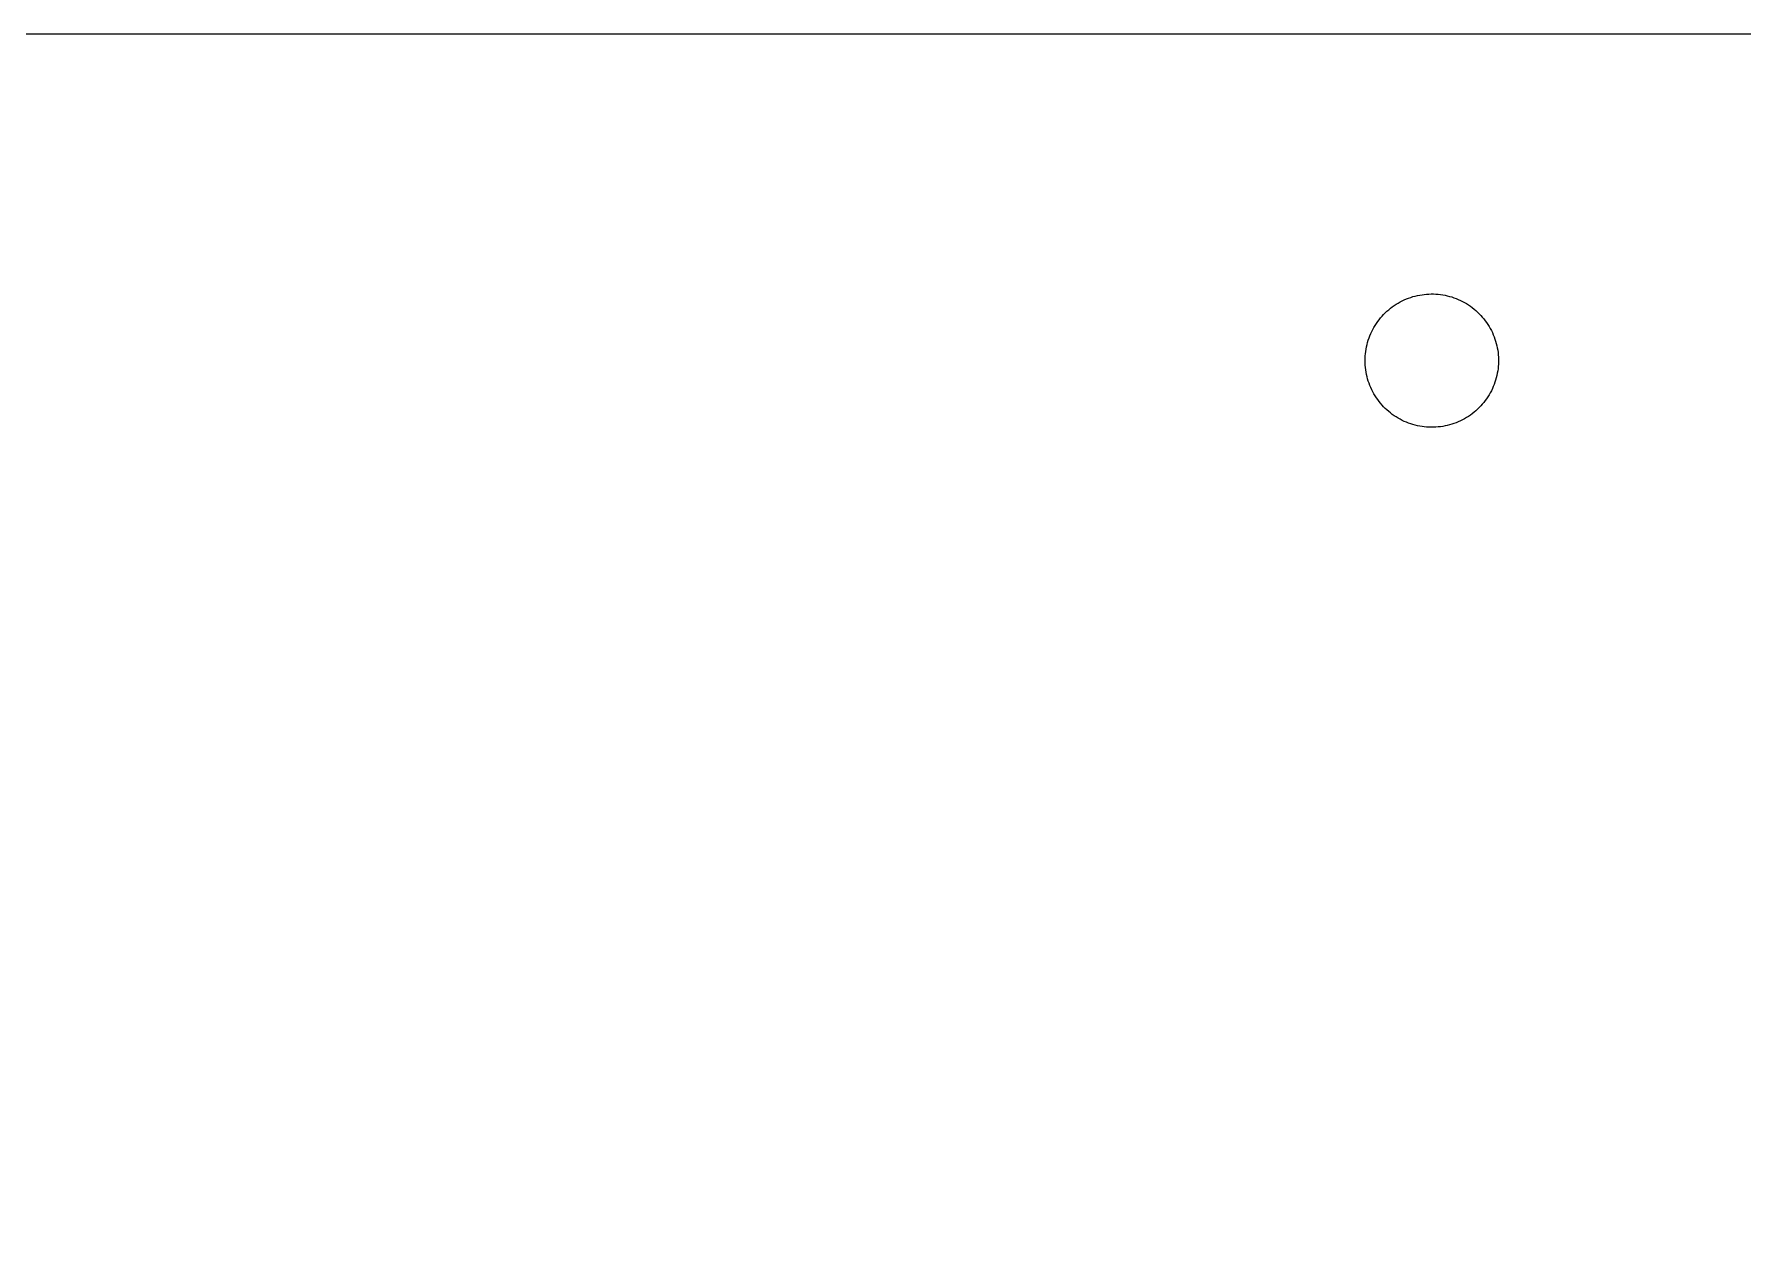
# Model space of a CAD drawing. Extents: x -184 to 286, y 9 to 417.
# Drawn here: x -11.9 to 65, y 171.2 to 225.2 of the extents above; entities that cross this region are included whole.
import ezdxf

# ---------------------------------------------------------------- set-up
doc = ezdxf.new("R2010")
doc.units = 0
doc.layers.add('LINEAS', color=7, linetype='CONTINUOUS')
doc.layers.add('ORIGINAL', color=7, linetype='CONTINUOUS')

msp = doc.modelspace()

# ---------------------------------------------------------------- linework, layer by layer
at = {"layer": 'LINEAS'}
msp.add_lwpolyline([(190.672, 9.273), (190.672, 225.173), (-88.728, 225.173), (-88.728, 9.273)], close=True, dxfattribs=at)
at = {"layer": 'ORIGINAL'}
msp.add_lwpolyline([(47.972, 210.485), (47.974, 210.589), (47.979, 210.693), (47.988, 210.797), (48.001, 210.9), (48.017, 211.003), (48.037, 211.105), (48.06, 211.207), (48.087, 211.307), (48.117, 211.407), (48.151, 211.506), (48.188, 211.603), (48.229, 211.699), (48.272, 211.793), (48.319, 211.886), (48.37, 211.977), (48.423, 212.067), (48.479, 212.154), (48.539, 212.24), (48.601, 212.323), (48.666, 212.404), (48.734, 212.483), (48.805, 212.56), (48.878, 212.634), (48.954, 212.705), (49.033, 212.774), (49.113, 212.84), (49.196, 212.903), (49.281, 212.963), (49.368, 213.02), (49.457, 213.074), (49.548, 213.125), (49.64, 213.173), (49.734, 213.218), (49.83, 213.259), (49.927, 213.297), (50.025, 213.332), (50.125, 213.363), (50.225, 213.39), (50.326, 213.415), (50.428, 213.435), (50.531, 213.452), (50.634, 213.466), (50.738, 213.476), (50.842, 213.482), (50.946, 213.485), (51.05, 213.484), (51.154, 213.479), (51.258, 213.471), (51.361, 213.46), (51.464, 213.444), (51.567, 213.425), (51.669, 213.403), (51.769, 213.377), (51.869, 213.348), (51.968, 213.315), (52.066, 213.278), (52.162, 213.239), (52.257, 213.196), (52.35, 213.15), (52.442, 213.1), (52.532, 213.048), (52.62, 212.992), (52.706, 212.933), (52.79, 212.872), (52.871, 212.807), (52.951, 212.74), (53.028, 212.67), (53.102, 212.597), (53.175, 212.522), (53.244, 212.444), (53.31, 212.364), (53.374, 212.282), (53.435, 212.197), (53.493, 212.111), (53.548, 212.022), (53.6, 211.932), (53.649, 211.84), (53.694, 211.746), (53.736, 211.651), (53.775, 211.554), (53.81, 211.456), (53.842, 211.357), (53.871, 211.257), (53.896, 211.156), (53.917, 211.054), (53.935, 210.952), (53.95, 210.848), (53.961, 210.745), (53.968, 210.641), (53.972, 210.537), (53.972, 210.433), (53.968, 210.329), (53.961, 210.225), (53.95, 210.121), (53.935, 210.018), (53.917, 209.916), (53.896, 209.814), (53.871, 209.713), (53.842, 209.612), (53.81, 209.513), (53.775, 209.415), (53.736, 209.319), (53.694, 209.224), (53.649, 209.13), (53.6, 209.038), (53.548, 208.947), (53.493, 208.859), (53.435, 208.772), (53.374, 208.688), (53.31, 208.606), (53.244, 208.526), (53.175, 208.448), (53.102, 208.373), (53.028, 208.3), (52.951, 208.23), (52.871, 208.163), (52.79, 208.098), (52.706, 208.037), (52.62, 207.978), (52.532, 207.922), (52.442, 207.87), (52.35, 207.82), (52.257, 207.774), (52.162, 207.731), (52.066, 207.691), (51.968, 207.655), (51.869, 207.622), (51.769, 207.593), (51.669, 207.567), (51.567, 207.544), (51.464, 207.526), (51.361, 207.51), (51.258, 207.499), (51.154, 207.49), (51.05, 207.486), (50.946, 207.485), (50.842, 207.488), (50.738, 207.494), (50.634, 207.504), (50.531, 207.517), (50.428, 207.535), (50.326, 207.555), (50.225, 207.579), (50.125, 207.607), (50.025, 207.638), (49.927, 207.673), (49.83, 207.711), (49.734, 207.752), (49.64, 207.797), (49.548, 207.845), (49.457, 207.896), (49.368, 207.95), (49.281, 208.007), (49.196, 208.067), (49.113, 208.13), (49.033, 208.196), (48.954, 208.265), (48.878, 208.336), (48.805, 208.41), (48.734, 208.487), (48.666, 208.565), (48.601, 208.647), (48.539, 208.73), (48.479, 208.815), (48.423, 208.903), (48.37, 208.992), (48.319, 209.084), (48.272, 209.177), (48.229, 209.271), (48.188, 209.367), (48.151, 209.464), (48.117, 209.563), (48.087, 209.662), (48.06, 209.763), (48.037, 209.865), (48.017, 209.967), (48.001, 210.07), (47.988, 210.173), (47.979, 210.277), (47.974, 210.381)], close=True, dxfattribs=at)

doc.saveas('drawing.dxf')
